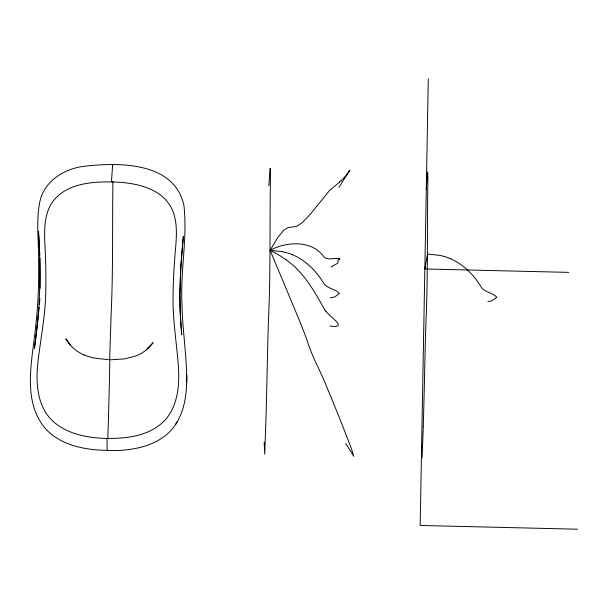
<?xml version="1.0" encoding="UTF-8"?>
<svg xmlns="http://www.w3.org/2000/svg" width="608" height="608" viewBox="0 0 608 608"><rect width="100%" height="100%" fill="white"/><g stroke="black" fill="none" stroke-linecap="round" stroke-linejoin="round"><path stroke-width="0.91" d="M109.843 359.518L109.41 381.467A231.192 6.779 -88.6 0 1 108.422 419.041L107.844 438.163M112.913 181.404C112.275 226.328 113.217 271.092 111.051 316.076A159.41 4.674 -88.6 0 1 110.504 333.556L109.668 359.518M40.189 288.245L39.953 258.316M428.29 78.797L420.174 525.472L577.6 529.203M423.274 426.504L422.089 457.953L421.625 445.869M39.847 298.437L39.452 304.524M111.431 181.906C134.284 182.354 163.537 187.469 172.991 211.516C178.486 226.146 175.91 242.014 174.846 257.161C173.728 271.16 173.105 285.198 173.022 299.242A203.102 199.508 10.2 0 0 173.105 305.824C173.736 326.777 177.118 347.518 178.539 368.41C179.451 386.072 177.597 405.399 165.672 419.398C151.004 435.723 127.543 438.718 106.772 438.414C83.63 437.927 56.476 432.045 44.285 410.149C36.921 396.393 36.32 380.296 37.612 365.074C39.786 344.272 43.928 323.692 45.311 302.792A203.102 199.508 10.2 0 0 45.638 296.225C46.124 280.782 45.881 265.316 45.167 249.88C44.43 234.361 43.077 217.482 51.444 203.581C64.129 183.981 90.189 181.617 111.431 181.906L112.647 164.662A18.141 0.532 -88.6 0 1 112.822 164.768L112.845 164.996M268.858 185.63L270.074 168.393A18.141 0.532 -88.6 0 1 270.241 168.492L270.362 170.59A22.488 0.661 -88.6 0 1 270.4 172.034L270.416 173.052A19.555 0.57 -88.6 0 1 270.423 177.711L270.416 179.147A30.932 0.904 -88.6 0 1 270.4 180.462A23.096 0.676 -88.6 0 1 270.355 184.338C269.678 229.52 270.651 274.558 268.47 319.8A159.41 4.674 -88.6 0 1 267.93 337.28L266.836 385.198A231.192 6.779 -88.6 0 1 265.848 422.773L264.693 454.199L264.199 442.138M426.276 189.362L427.492 172.117A18.141 0.532 -88.6 0 1 427.667 172.224L427.789 174.314A22.488 0.661 -88.6 0 1 427.827 175.765L427.834 176.784A19.555 0.57 -88.6 0 1 427.85 181.435L427.834 182.879A30.932 0.904 -88.6 0 1 427.827 184.194A23.096 0.676 -88.6 0 1 427.774 188.07C427.135 233.252 427.971 278.297 425.896 323.532A159.41 4.674 -88.6 0 1 425.357 341.012L424.255 388.93A231.192 6.779 -88.6 0 1 423.274 426.497M39.239 307.23L34.375 348.741C40.219 309.989 41.086 270.712 38.517 231.648L39.809 254.722M107.297 450.338C86.26 450.125 62.844 445.93 47.15 430.479C21.873 403.56 31.768 363.105 35.203 330.334C38.076 307.519 38.942 284.514 38.631 261.531C38.813 241.581 35.88 221.456 39.847 201.704C44.034 181.579 63.43 169.252 82.703 166.478C117.944 162.138 174.481 161.34 183.95 205.603C187.553 238.275 180.264 271.077 181.974 303.901C182.37 330.022 186.945 355.938 186.656 382.067L186.694 375.197C186.96 392.183 185.068 410.263 175.393 424.726M106.772 438.414C107.388 441.385 106.856 446.69 107.244 450.498C132.856 451.341 163.339 445.976 177.232 421.83M345.671 444.068A11.658 1.201 67.3 0 1 346.195 444.076L353.75 456.312L351.356 448.423L342.099 424.582A273.266 28.158 67.3 0 0 326.64 386.612C318.683 366.7 312.93 359.252 306.318 338.192A183.502 18.909 67.3 0 0 299.448 320.538L270.096 250.298L277.947 237.181L283.746 230.265L288.131 227.552L296.567 226.427L302.358 222.543L310.43 214.077L329.513 190.524L339.591 182.104M339.021 187.294L349.927 170.088L345.739 175.879L341.065 180.819M146.878 349.076L153.155 342.638L149.773 346.826L145.859 350.398L141.33 353.43L136.481 355.748L124.898 358.857L110.778 359.776M331.071 266.958L337.258 263.492L338.132 261.987L337.873 260.27L340.032 259.145L339.401 258.772M286.011 259.783A65.01 43.297 27.8 0 0 274.474 252.54L270.096 250.298C285.958 241.733 310.338 239.993 322.658 255.254C325.918 261.151 333.275 257.815 338.55 258.613M330.509 297.707C335.069 297.852 336.406 295.328 338.983 293.824A7.836 1.452 1 0 0 339.355 293.527C335.669 289.043 327.841 288.77 324.011 283.837C316.768 271.396 306.014 260.528 292.653 254.767M487.935 301.431C492.495 301.576 493.833 299.06 496.409 297.555A7.836 1.452 1 0 0 496.782 297.259C493.088 292.775 485.268 292.501 481.437 287.569C474.187 275.12 463.44 264.26 450.08 258.499M329.992 326.07C348.68 328.533 330.592 317.688 325.941 311.258M568.761 272.376L424.832 268.964L427.523 254.022L439.972 255.413A45.486 31.912 -0.4 0 1 450.064 258.514M108.513 359.723L93.997 358.044L87.947 356.417L81.989 354.008L76.973 351.09L72.664 347.632L69.114 343.74L65.922 338.96L70.741 345.207M270.096 250.298L282.553 251.682M83.516 354.715L84.041 354.943M286.034 259.76C303.833 272.095 314.389 291.278 324.634 309.67M68.506 342.92L68.803 343.33M65.983 339.066L66.432 339.788M340.951 180.766A28.979 18.673 -23.3 0 1 339.484 182.035M282.545 251.704A45.486 31.912 -0.4 0 1 292.638 254.782M325.896 311.25A10.739 2.508 45.2 0 1 324.573 309.647M338.93 258.552A21.956 2.288 -7 0 1 339.659 258.734M179.725 294.105L180.097 312.375L181.762 334.78C178.623 302.062 180.234 269.146 183.335 236.497L180.789 266.144L179.725 294.105M148.443 347.791L147.653 348.468L148.504 347.753"/></g></svg>
